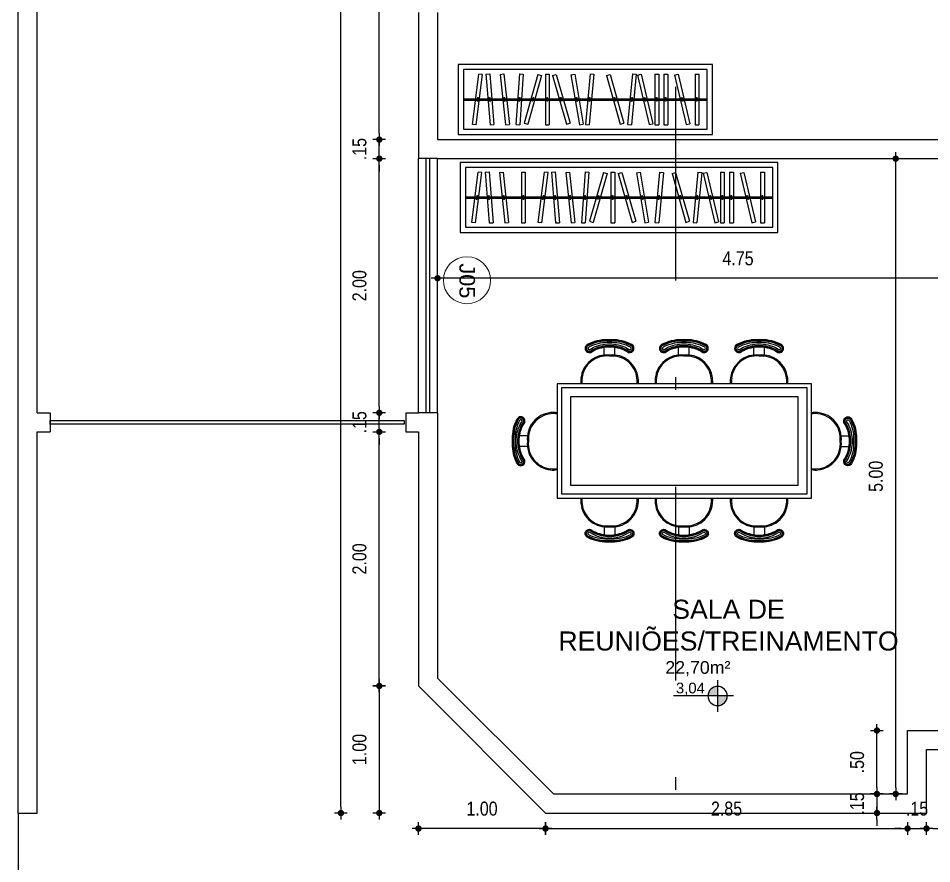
# Model space of a CAD drawing. Header units: millimetres. Extents: x 3212 to 6878, y 1640 to 3386.
# Drawn here: x 3243.38 to 3250.56, y 1651.77 to 1658.43 of the extents above; entities that cross this region are included whole.
import ezdxf
from ezdxf.enums import TextEntityAlignment as Align

# ---------------------------------------------------------------- set-up
doc = ezdxf.new("R2010")
doc.units = ezdxf.units.MM
doc.header["$LTSCALE"] = 0.8
doc.linetypes.add('DASHDOT2', pattern=[12.7, 6.35, -3.175, 0, -3.175])
for name, color, linetype in [('A-PEN-B', 5, 'Continuous'), ('A-PEN-C', 4, 'Continuous'), ('A-PEN-R', 1, 'Continuous'), ('A-PEN-W', 7, 'Continuous'), ('A-PEN-Y', 2, 'Continuous'), ('COTA', 2, 'Continuous'), ('JANELAS_EXTERNO', 1, 'Continuous'), ('JANELAS_INTERNO', 2, 'Continuous'), ('MOVEIS', 7, 'Continuous'), ('NIVEIS', 1, 'Continuous')]:
    doc.layers.add(name, color=color, linetype=linetype)
doc.layers.add('BLOCOS', color=4, linetype='Continuous', lineweight=9)
doc.layers.add('COTAS', color=53, linetype='Continuous', lineweight=9)
doc.styles.add('CARIMBO_DADOS', font='arial.ttf', dxfattribs={"height": 0.1})
doc.styles.add('F2', font='ARIALN.TTF')
doc.styles.add('REGUA80', font='arial.ttf', dxfattribs={"height": 1})
doc.styles.add('T20', font='PORT2', dxfattribs={"height": 0.2})
doc.styles.add('TEXT', font='arial.ttf')
doc.dimstyles.new('ARQUITETURA', dxfattribs={"dimtxt": 0.11, "dimasz": 0.05, "dimexe": 0.1, "dimexo": 0, "dimgap": 0.1, "dimtad": 1, "dimzin": 5, "dimdsep": 46, "dimtxsty": 'F2', "dimblk": 'COTA', "dimcen": 0, "dimse1": 1, "dimse2": 1, "dimadec": 0, "dimazin": 0, "dimtfac": 2, "dimtix": 1, "dimtmove": 2, "dimatfit": 3, "dimldrblk": 'COTA', "dimfxl": 0, "dimtolj": 1, "dimtzin": 5, "dimarcsym": 0})

# ---------------------------------------------------------------- blocks, each defined once
blk = doc.blocks.new('cotas')
at = {"layer": 'A-PEN-Y'}
h = blk.add_hatch(color=256, dxfattribs=at)
h.paths.add_polyline_path([(0.135, 0, 0.414214), (0, 0.135), (0, 0)])
h.paths.add_polyline_path([(0, 0), (-0.135, 0, 0.414214), (0, -0.135)])
at = {"layer": 'A-PEN-W'}
for p, q in [((0, 0.223), (0, -0.223)), ((-0.223, 0), (0.621, 0))]:
    blk.add_line(p, q, dxfattribs=at)
blk.add_circle((0, 0), 0.135, dxfattribs=at)
at = {"layer": 'A-PEN-W', "style": 'T20'}
blk.add_attdef('COTA', (0.167, 0.038), '', height=0.15, dxfattribs=at)
blk = doc.blocks.new('COTA')
at = {"layer": 'COTA'}
for p, q in [((-1, 0), (1, 0)), ((0, 1), (0, -1))]:
    blk.add_line(p, q, dxfattribs=at)
at = {"layer": 'COTA', "const_width": 0.5}
blk.add_lwpolyline([(-0.25, 0, 1), (0.25, 0, 1)], format="xyb", close=True, dxfattribs=at)
blk = doc.blocks.new('*D114')
at = {"layer": 'COTAS', "color": 0, "lineweight": -2, "transparency": 16777216}
blk.add_line((3246.217, 1653.1206), (3246.217, 1652.2206), dxfattribs=at)
at = {"layer": 'Defpoints', "color": 0, "transparency": 16777216}
for p in [(3246.5254, 1653.1706), (3246.217, 1652.1706), (3247.5254, 1652.1706)]:
    blk.add_point(p, dxfattribs=at)
at = {"layer": 'COTAS', "color": 0, "lineweight": -2, "transparency": 16777216, "xscale": 0.05, "yscale": 0.05, "zscale": 0.05}
for p, rotation in [((3246.217, 1653.1706), 90), ((3246.217, 1652.1706), 270)]:
    blk.add_blockref('COTA', p, dxfattribs=dict(at, rotation=rotation))
at = {"layer": 'COTAS', "color": 0, "transparency": 16777216, "insert": (3246.0609, 1652.6706), "char_height": 0.11, "attachment_point": 5, "rotation": 90, "style": 'F2'}
blk.add_mtext('\\A1;1.00', dxfattribs=at)
blk = doc.blocks.new('*D126')
at = {"layer": 'COTAS', "color": 0, "lineweight": -2, "transparency": 16777216}
blk.add_line((3247.4754, 1652.0487), (3246.5754, 1652.0487), dxfattribs=at)
at = {"layer": 'Defpoints', "color": 0, "transparency": 16777216}
for p in [(3246.5254, 1653.1706), (3247.5254, 1652.1706), (3246.5254, 1652.0487)]:
    blk.add_point(p, dxfattribs=at)
at = {"layer": 'COTAS', "color": 0, "lineweight": -2, "transparency": 16777216, "xscale": 0.05, "yscale": 0.05, "zscale": 0.05, "rotation": 180}
blk.add_blockref('COTA', (3246.5254, 1652.0487), dxfattribs=at)
at = {"layer": 'COTAS', "color": 0, "lineweight": -2, "transparency": 16777216, "xscale": 0.05, "yscale": 0.05, "zscale": 0.05}
blk.add_blockref('COTA', (3247.5254, 1652.0487), dxfattribs=at)
at = {"layer": 'COTAS', "color": 0, "transparency": 16777216, "insert": (3247.0254, 1652.2048), "char_height": 0.11, "attachment_point": 5, "style": 'F2'}
blk.add_mtext('\\A1;1.00', dxfattribs=at)
blk = doc.blocks.new('MESA3')
for p, q in [((-0.0279, 1.1982), (-0.0279, 1.2601)), ((0.0557, 1.1982), (0.0557, 1.2601)), ((-0.6646, 0.5935), (-0.7265, 0.5935)), ((0.6876, 0.5935), (0.7495, 0.5935)), ((-0.6646, 0.5099), (-0.7265, 0.5099)), ((0.6876, 0.5099), (0.7495, 0.5099)), ((-0.6646, 0.0014), (-0.7265, 0.0014)), ((0.6876, 0.0014), (0.7495, 0.0014)), ((-0.6646, -0.0822), (-0.7265, -0.0822)), ((0.6876, -0.0822), (0.7495, -0.0822)), ((-0.6646, -0.5835), (-0.7265, -0.5835)), ((0.6876, -0.5835), (0.7495, -0.5835)), ((-0.6646, -0.6671), (-0.7265, -0.6671)), ((0.6876, -0.6671), (0.7495, -0.6671)), ((-0.0279, -1.2719), (-0.0279, -1.3338)), ((0.0557, -1.2719), (0.0557, -1.3338))]:
    blk.add_line(p, q)
for points in [[(-0.0037, 1.3188), (0.0321, 1.3188, -0.126461), (0.1889, 1.2801, -1.05486), (0.154, 1.2235), (0.1369, 1.2342, 0.10861), (0.0139, 1.2639, 0.10861), (-0.1091, 1.2342), (-0.1262, 1.2235, -1.05486), (-0.1611, 1.2801, -0.126461), (-0.0043, 1.3188), (0.0315, 1.3188)], [(-0.7852, 0.5693), (-0.7852, 0.5334, 0.126461), (-0.7465, 0.3767, 1.05486), (-0.6899, 0.4116), (-0.7006, 0.4286, -0.10861), (-0.7304, 0.5517, -0.10861), (-0.7006, 0.6747), (-0.6899, 0.6917, 1.05486), (-0.7465, 0.7267, 0.126461), (-0.7852, 0.5699), (-0.7852, 0.5341)], [(0.8082, 0.5693), (0.8082, 0.5334, -0.126461), (0.7695, 0.3767, -1.05486), (0.7129, 0.4116), (0.7237, 0.4286, 0.10861), (0.7534, 0.5517, 0.10861), (0.7237, 0.6747), (0.7129, 0.6917, -1.05486), (0.7695, 0.7267, -0.126461), (0.8082, 0.5699), (0.8082, 0.5341)], [(-0.7852, -0.0228), (-0.7852, -0.0586, 0.126461), (-0.7465, -0.2154, 1.05486), (-0.6899, -0.1805), (-0.7006, -0.1634, -0.10861), (-0.7304, -0.0404, -0.10861), (-0.7006, 0.0826), (-0.6899, 0.0997, 1.05486), (-0.7465, 0.1346, 0.126461), (-0.7852, -0.0221), (-0.7852, -0.058)], [(0.8082, -0.0228), (0.8082, -0.0586, -0.126461), (0.7695, -0.2154, -1.05486), (0.7129, -0.1805), (0.7237, -0.1634, 0.10861), (0.7534, -0.0404, 0.10861), (0.7237, 0.0826), (0.7129, 0.0997, -1.05486), (0.7695, 0.1346, -0.126461), (0.8082, -0.0221), (0.8082, -0.058)], [(-0.7852, -0.6077), (-0.7852, -0.6435, 0.126461), (-0.7465, -0.8003, 1.05486), (-0.6899, -0.7654), (-0.7006, -0.7483, -0.10861), (-0.7304, -0.6253, -0.10861), (-0.7006, -0.5023), (-0.6899, -0.4852, 1.05486), (-0.7465, -0.4503, 0.126461), (-0.7852, -0.6071), (-0.7852, -0.6429)], [(0.8082, -0.6077), (0.8082, -0.6435, -0.126461), (0.7695, -0.8003, -1.05486), (0.7129, -0.7654), (0.7237, -0.7483, 0.10861), (0.7534, -0.6253, 0.10861), (0.7237, -0.5023), (0.7129, -0.4852, -1.05486), (0.7695, -0.4503, -0.126461), (0.8082, -0.6071), (0.8082, -0.6429)], [(-0.0037, -1.3925), (0.0321, -1.3925, 0.126461), (0.1889, -1.3538, 1.05486), (0.154, -1.2972), (0.1369, -1.3079, -0.10861), (0.0139, -1.3376, -0.10861), (-0.1091, -1.3079), (-0.1262, -1.2972, 1.05486), (-0.1611, -1.3538, 0.126461), (-0.0043, -1.3925), (0.0315, -1.3925)]]:
    blk.add_lwpolyline(points, format="xyb")
for points in [[(0.0139, 1.3125), (0.0322, 1.3125, -0.12647), (0.1859, 1.2746, -1.057116), (0.1574, 1.2287), (0.14, 1.2397, 0.109005), (0.0139, 1.2702, 0.109005), (-0.1122, 1.2397), (-0.1296, 1.2287, -1.057116), (-0.1581, 1.2746, -0.12647), (-0.0044, 1.3125)], [(0.0139, 1.3082), (0.0322, 1.3082, -0.126475), (0.1839, 1.2708, -1.059183), (0.1598, 1.2323), (0.1421, 1.2434, 0.109269), (0.0139, 1.2745, 0.109269), (-0.1143, 1.2434), (-0.132, 1.2323, -1.059183), (-0.1561, 1.2708, -0.126475), (-0.0044, 1.3082)], [(0.0139, 1.2957), (0.0323, 1.2957, -0.126481), (0.1779, 1.2598, -1.071489), (0.1668, 1.2426), (0.1482, 1.2544, 0.110003), (0.0139, 1.287, 0.110003), (-0.1204, 1.2544), (-0.139, 1.2426, -1.071489), (-0.1501, 1.2598, -0.126481), (-0.0045, 1.2957)], [(-0.779, 0.5517), (-0.779, 0.5334, 0.12647), (-0.741, 0.3796, 1.057116), (-0.6951, 0.4081), (-0.7061, 0.4256, -0.109005), (-0.7366, 0.5517, -0.109005), (-0.7061, 0.6777), (-0.6951, 0.6952, 1.057116), (-0.741, 0.7237, 0.12647), (-0.779, 0.5699)], [(-0.7747, 0.5517), (-0.7747, 0.5334, 0.126475), (-0.7372, 0.3817, 1.059183), (-0.6987, 0.4057), (-0.7099, 0.4235, -0.109269), (-0.7409, 0.5517, -0.109269), (-0.7099, 0.6798), (-0.6987, 0.6976, 1.059183), (-0.7372, 0.7216, 0.126475), (-0.7747, 0.57)], [(-0.7621, 0.5517), (-0.7621, 0.5333, 0.126481), (-0.7262, 0.3877, 1.071489), (-0.7091, 0.3987), (-0.7208, 0.4174, -0.110003), (-0.7535, 0.5517, -0.110003), (-0.7208, 0.6859), (-0.7091, 0.7046, 1.071489), (-0.7262, 0.7156, 0.126481), (-0.7621, 0.57)], [(0.802, 0.5517), (0.802, 0.5334, -0.12647), (0.764, 0.3796, -1.057116), (0.7181, 0.4081), (0.7291, 0.4256, 0.109005), (0.7597, 0.5517, 0.109005), (0.7291, 0.6777), (0.7181, 0.6952, -1.057116), (0.764, 0.7237, -0.12647), (0.802, 0.5699)], [(0.7977, 0.5517), (0.7977, 0.5334, -0.126475), (0.7603, 0.3817, -1.059183), (0.7217, 0.4057), (0.7329, 0.4235, 0.109269), (0.764, 0.5517, 0.109269), (0.7329, 0.6798), (0.7217, 0.6976, -1.059183), (0.7603, 0.7216, -0.126475), (0.7977, 0.57)], [(0.7852, 0.5517), (0.7852, 0.5333, -0.126481), (0.7493, 0.3877, -1.071489), (0.7321, 0.3987), (0.7438, 0.4174, 0.110003), (0.7765, 0.5517, 0.110003), (0.7438, 0.6859), (0.7321, 0.7046, -1.071489), (0.7493, 0.7156, -0.126481), (0.7852, 0.57)], [(-0.779, -0.0404), (-0.779, -0.0587, 0.12647), (-0.741, -0.2124, 1.057116), (-0.6951, -0.1839), (-0.7061, -0.1665, -0.109005), (-0.7366, -0.0404, -0.109005), (-0.7061, 0.0857), (-0.6951, 0.1031, 1.057116), (-0.741, 0.1316, 0.12647), (-0.779, -0.0221)], [(0.802, -0.0404), (0.802, -0.0587, -0.12647), (0.764, -0.2124, -1.057116), (0.7181, -0.1839), (0.7291, -0.1665, 0.109005), (0.7597, -0.0404, 0.109005), (0.7291, 0.0857), (0.7181, 0.1031, -1.057116), (0.764, 0.1316, -0.12647), (0.802, -0.0221)], [(-0.7747, -0.0404), (-0.7747, -0.0587, 0.126475), (-0.7372, -0.2104, 1.059183), (-0.6987, -0.1863), (-0.7099, -0.1686, -0.109269), (-0.7409, -0.0404, -0.109269), (-0.7099, 0.0878), (-0.6987, 0.1055, 1.059183), (-0.7372, 0.1296, 0.126475), (-0.7747, -0.0221)], [(-0.7621, -0.0404), (-0.7621, -0.0587, 0.126481), (-0.7262, -0.2044, 1.071489), (-0.7091, -0.1933), (-0.7208, -0.1747, -0.110003), (-0.7535, -0.0404, -0.110003), (-0.7208, 0.0939), (-0.7091, 0.1125, 1.071489), (-0.7262, 0.1236, 0.126481), (-0.7621, -0.022)], [(0.7977, -0.0404), (0.7977, -0.0587, -0.126475), (0.7603, -0.2104, -1.059183), (0.7217, -0.1863), (0.7329, -0.1686, 0.109269), (0.764, -0.0404, 0.109269), (0.7329, 0.0878), (0.7217, 0.1055, -1.059183), (0.7603, 0.1296, -0.126475), (0.7977, -0.0221)], [(0.7852, -0.0404), (0.7852, -0.0587, -0.126481), (0.7493, -0.2044, -1.071489), (0.7321, -0.1933), (0.7438, -0.1747, 0.110003), (0.7765, -0.0404, 0.110003), (0.7438, 0.0939), (0.7321, 0.1125, -1.071489), (0.7493, 0.1236, -0.126481), (0.7852, -0.022)], [(-0.779, -0.6253), (-0.779, -0.6436, 0.12647), (-0.741, -0.7973, 1.057116), (-0.6951, -0.7688), (-0.7061, -0.7514, -0.109005), (-0.7366, -0.6253, -0.109005), (-0.7061, -0.4992), (-0.6951, -0.4818, 1.057116), (-0.741, -0.4533, 0.12647), (-0.779, -0.607)], [(-0.7747, -0.6253), (-0.7747, -0.6436, 0.126475), (-0.7372, -0.7953, 1.059183), (-0.6987, -0.7712), (-0.7099, -0.7535, -0.109269), (-0.7409, -0.6253, -0.109269), (-0.7099, -0.4971), (-0.6987, -0.4794, 1.059183), (-0.7372, -0.4553, 0.126475), (-0.7747, -0.607)], [(-0.7621, -0.6253), (-0.7621, -0.6437, 0.126481), (-0.7262, -0.7893, 1.071489), (-0.7091, -0.7782), (-0.7208, -0.7596, -0.110003), (-0.7535, -0.6253, -0.110003), (-0.7208, -0.491), (-0.7091, -0.4724, 1.071489), (-0.7262, -0.4613, 0.126481), (-0.7621, -0.607)], [(0.802, -0.6253), (0.802, -0.6436, -0.12647), (0.764, -0.7973, -1.057116), (0.7181, -0.7688), (0.7291, -0.7514, 0.109005), (0.7597, -0.6253, 0.109005), (0.7291, -0.4992), (0.7181, -0.4818, -1.057116), (0.764, -0.4533, -0.12647), (0.802, -0.607)], [(0.7977, -0.6253), (0.7977, -0.6436, -0.126475), (0.7603, -0.7953, -1.059183), (0.7217, -0.7712), (0.7329, -0.7535, 0.109269), (0.764, -0.6253, 0.109269), (0.7329, -0.4971), (0.7217, -0.4794, -1.059183), (0.7603, -0.4553, -0.126475), (0.7977, -0.607)], [(0.7852, -0.6253), (0.7852, -0.6437, -0.126481), (0.7493, -0.7893, -1.071489), (0.7321, -0.7782), (0.7438, -0.7596, 0.110003), (0.7765, -0.6253, 0.110003), (0.7438, -0.491), (0.7321, -0.4724, -1.071489), (0.7493, -0.4613, -0.126481), (0.7852, -0.607)], [(0.0139, -1.3862), (0.0322, -1.3862, 0.12647), (0.1859, -1.3483, 1.057116), (0.1574, -1.3024), (0.14, -1.3134, -0.109005), (0.0139, -1.3439, -0.109005), (-0.1122, -1.3134), (-0.1296, -1.3024, 1.057116), (-0.1581, -1.3483, 0.12647), (-0.0044, -1.3862)], [(0.0139, -1.3819), (0.0322, -1.3819, 0.126475), (0.1839, -1.3445, 1.059183), (0.1598, -1.306), (0.1421, -1.3171, -0.109269), (0.0139, -1.3482, -0.109269), (-0.1143, -1.3171), (-0.132, -1.306, 1.059183), (-0.1561, -1.3445, 0.126475), (-0.0044, -1.3819)], [(0.0139, -1.3694), (0.0323, -1.3694, 0.126481), (0.1779, -1.3335, 1.071489), (0.1668, -1.3164), (0.1482, -1.3281, -0.110003), (0.0139, -1.3607, -0.110003), (-0.1204, -1.3281), (-0.139, -1.3164, 1.071489), (-0.1501, -1.3335, 0.126481), (-0.0045, -1.3694)]]:
    blk.add_lwpolyline(points, format="xyb", close=True)
for points in [[(-0.4385, -1.0369), (0.4615, -1.0369), (0.4615, 0.9631), (-0.4385, 0.9631)], [(-0.4056, -1.004), (0.4286, -1.004), (0.4286, 0.9303), (-0.4056, 0.9303)], [(-0.3355, -0.9339), (0.3585, -0.9339), (0.3585, 0.8602), (-0.3355, 0.8602)]]:
    blk.add_lwpolyline(points, close=True)
for centre, radius, start, end in [((-0.0074, 0.9945), 0.2047, 84.01851, 174.18906), ((-0.0074, 0.9945), 0.1955, 84.01851, 174.18906), ((0.0352, 0.9945), 0.2047, 5.81094, 95.98149), ((0.0352, 0.9945), 0.1967, 5.81094, 95.98149), ((-0.0886, 0.9925), 0.1246, 169.51205, 193.65465), ((-0.0886, 0.9925), 0.1153, 169.51205, 193.65465), ((0.1164, 0.9925), 0.1151, 346.34535, 10.48795), ((0.1164, 0.9925), 0.1246, 346.34535, 10.48795), ((-0.4609, 0.573), 0.2047, 95.81094, 185.98149), ((-0.4609, 0.573), 0.1955, 95.81094, 185.98149), ((-0.459, 0.6542), 0.1246, 80.52865, 100.48795), ((-0.459, 0.6542), 0.1153, 79.76483, 100.48795), ((0.482, 0.6542), 0.1246, 79.51205, 99.47135), ((0.482, 0.6542), 0.1153, 79.51205, 100.23517), ((0.484, 0.573), 0.1955, 354.01851, 84.18906), ((0.484, 0.573), 0.2047, 354.01851, 84.18906), ((-0.4609, 0.5303), 0.2047, 174.01851, 264.18906), ((-0.4609, 0.5303), 0.1967, 174.01851, 264.18906), ((0.484, 0.5303), 0.1967, 275.81094, 5.98149), ((0.484, 0.5303), 0.2047, 275.81094, 5.98149), ((-0.459, 0.4491), 0.1246, 259.51205, 279.47135), ((-0.459, 0.4491), 0.1151, 259.51205, 280.25369), ((0.482, 0.4491), 0.1151, 259.74631, 280.48795), ((0.482, 0.4491), 0.1246, 260.52865, 280.48795), ((-0.4609, -0.0191), 0.2047, 95.81094, 185.98149), ((-0.4609, -0.0191), 0.1955, 95.81094, 185.98149), ((-0.459, 0.0621), 0.1246, 80.52865, 100.48795), ((-0.459, 0.0621), 0.1153, 79.76483, 100.48795), ((0.482, 0.0621), 0.1246, 79.51205, 99.47135), ((0.482, 0.0621), 0.1153, 79.51205, 100.23517), ((0.484, -0.0191), 0.1955, 354.01851, 84.18906), ((0.484, -0.0191), 0.2047, 354.01851, 84.18906), ((-0.4609, -0.0617), 0.2047, 174.01851, 264.18906), ((-0.4609, -0.0617), 0.1967, 174.01851, 264.18906), ((0.484, -0.0617), 0.1967, 275.81094, 5.98149), ((0.484, -0.0617), 0.2047, 275.81094, 5.98149), ((-0.459, -0.1429), 0.1246, 259.51205, 279.47135), ((-0.459, -0.1429), 0.1151, 259.51205, 280.25369), ((0.482, -0.1429), 0.1151, 259.74631, 280.48795), ((0.482, -0.1429), 0.1246, 260.52865, 280.48795), ((-0.4609, -0.604), 0.2047, 95.81094, 185.98149), ((-0.4609, -0.604), 0.1955, 95.81094, 185.98149), ((-0.459, -0.5228), 0.1246, 80.52865, 100.48795), ((-0.459, -0.5228), 0.1153, 79.76483, 100.48795), ((0.482, -0.5228), 0.1246, 79.51205, 99.47135), ((0.482, -0.5228), 0.1153, 79.51205, 100.23517), ((0.484, -0.604), 0.1955, 354.01851, 84.18906), ((0.484, -0.604), 0.2047, 354.01851, 84.18906), ((-0.4609, -0.6466), 0.2047, 174.01851, 264.18906), ((-0.4609, -0.6466), 0.1967, 174.01851, 264.18906), ((0.484, -0.6466), 0.1967, 275.81094, 5.98149), ((0.484, -0.6466), 0.2047, 275.81094, 5.98149), ((-0.459, -0.7278), 0.1246, 259.51205, 279.47135), ((-0.459, -0.7278), 0.1151, 259.51205, 280.25369), ((0.482, -0.7278), 0.1151, 259.74631, 280.48795), ((0.482, -0.7278), 0.1246, 260.52865, 280.48795), ((-0.0886, -1.0663), 0.1246, 166.34535, 190.48795), ((-0.0886, -1.0663), 0.1153, 166.34535, 190.48795), ((0.1164, -1.0663), 0.1151, 349.51205, 13.65465), ((0.1164, -1.0663), 0.1246, 349.51205, 13.65465), ((-0.0074, -1.0682), 0.2047, 185.81094, 275.98149), ((-0.0074, -1.0682), 0.1955, 185.81094, 275.98149), ((0.0352, -1.0682), 0.2047, 264.01851, 354.18906), ((0.0352, -1.0682), 0.1967, 264.01851, 354.18906)]:
    blk.add_arc(centre, radius, start, end)
blk = doc.blocks.new('*D128')
at = {"layer": 'COTAS', "color": 0, "lineweight": -2, "transparency": 16777216}
blk.add_line((3250.1339, 1652.3707), (3250.1339, 1652.7701), dxfattribs=at)
at = {"layer": 'Defpoints', "color": 0, "transparency": 16777216}
for p in [(3250.1339, 1652.8201), (3250.3744, 1652.8201), (3250.3744, 1652.3207)]:
    blk.add_point(p, dxfattribs=at)
at = {"layer": 'COTAS', "color": 0, "lineweight": -2, "transparency": 16777216, "xscale": 0.05, "yscale": 0.05, "zscale": 0.05}
for p, rotation in [((3250.1339, 1652.8201), 90), ((3250.1339, 1652.3207), 270)]:
    blk.add_blockref('COTA', p, dxfattribs=dict(at, rotation=rotation))
at = {"layer": 'COTAS', "color": 0, "transparency": 16777216, "insert": (3249.9777, 1652.5704), "char_height": 0.11, "attachment_point": 5, "rotation": 90, "style": 'F2'}
blk.add_mtext('\\A1;.50', dxfattribs=at)
blk = doc.blocks.new('*D130')
at = {"layer": 'COTAS', "color": 0, "lineweight": -2, "transparency": 16777216}
blk.add_line((3246.217, 1653.2206), (3246.217, 1655.1206), dxfattribs=at)
at = {"layer": 'Defpoints', "color": 0, "transparency": 16777216}
for p in [(3246.217, 1655.1706), (3246.5254, 1655.1706), (3246.5254, 1653.1706)]:
    blk.add_point(p, dxfattribs=at)
at = {"layer": 'COTAS', "color": 0, "lineweight": -2, "transparency": 16777216, "xscale": 0.05, "yscale": 0.05, "zscale": 0.05}
for p, rotation in [((3246.217, 1655.1706), 90), ((3246.217, 1653.1706), 270)]:
    blk.add_blockref('COTA', p, dxfattribs=dict(at, rotation=rotation))
at = {"layer": 'COTAS', "color": 0, "transparency": 16777216, "insert": (3246.0609, 1654.1706), "char_height": 0.11, "attachment_point": 5, "rotation": 90, "style": 'F2'}
blk.add_mtext('\\A1;2.00', dxfattribs=at)
blk = doc.blocks.new('*D131')
at = {"layer": 'COTAS', "color": 0, "lineweight": -2, "transparency": 16777216}
for p, q in [((3246.217, 1655.3706), (3246.217, 1655.4206)), ((3246.217, 1655.1706), (3246.217, 1655.3206)), ((3246.217, 1655.1206), (3246.217, 1655.0706))]:
    blk.add_line(p, q, dxfattribs=at)
at = {"layer": 'Defpoints', "color": 0, "transparency": 16777216}
for p in [(3246.217, 1655.3206), (3246.5254, 1655.3206), (3246.5254, 1655.1706)]:
    blk.add_point(p, dxfattribs=at)
at = {"layer": 'COTAS', "color": 0, "lineweight": -2, "transparency": 16777216, "xscale": 0.05, "yscale": 0.05, "zscale": 0.05}
for p, rotation in [((3246.217, 1655.3206), 270), ((3246.217, 1655.1706), 90)]:
    blk.add_blockref('COTA', p, dxfattribs=dict(at, rotation=rotation))
at = {"layer": 'COTAS', "color": 0, "transparency": 16777216, "insert": (3246.0609, 1655.2456), "char_height": 0.11, "attachment_point": 5, "rotation": 90, "style": 'F2'}
blk.add_mtext('\\A1;.15', dxfattribs=at)
blk = doc.blocks.new('*D132')
at = {"layer": 'COTAS', "color": 0, "lineweight": -2, "transparency": 16777216}
blk.add_line((3246.217, 1655.3706), (3246.217, 1657.2706), dxfattribs=at)
at = {"layer": 'Defpoints', "color": 0, "transparency": 16777216}
for p in [(3246.217, 1657.3206), (3246.6754, 1657.3206), (3246.5254, 1655.3206)]:
    blk.add_point(p, dxfattribs=at)
at = {"layer": 'COTAS', "color": 0, "lineweight": -2, "transparency": 16777216, "xscale": 0.05, "yscale": 0.05, "zscale": 0.05}
for p, rotation in [((3246.217, 1657.3206), 90), ((3246.217, 1655.3206), 270)]:
    blk.add_blockref('COTA', p, dxfattribs=dict(at, rotation=rotation))
at = {"layer": 'COTAS', "color": 0, "transparency": 16777216, "insert": (3246.0609, 1656.3206), "char_height": 0.11, "attachment_point": 5, "rotation": 90, "style": 'F2'}
blk.add_mtext('\\A1;2.00', dxfattribs=at)
blk = doc.blocks.new('*D133')
at = {"layer": 'COTAS', "color": 0, "lineweight": -2, "transparency": 16777216}
for p, q in [((3246.217, 1657.5206), (3246.217, 1657.5706)), ((3246.217, 1657.3206), (3246.217, 1657.4706)), ((3246.217, 1657.2706), (3246.217, 1657.2206))]:
    blk.add_line(p, q, dxfattribs=at)
at = {"layer": 'Defpoints', "color": 0, "transparency": 16777216}
for p in [(3246.217, 1657.4706), (3246.6754, 1657.4706), (3246.6754, 1657.3206)]:
    blk.add_point(p, dxfattribs=at)
at = {"layer": 'COTAS', "color": 0, "lineweight": -2, "transparency": 16777216, "xscale": 0.05, "yscale": 0.05, "zscale": 0.05}
for p, rotation in [((3246.217, 1657.4706), 270), ((3246.217, 1657.3206), 90)]:
    blk.add_blockref('COTA', p, dxfattribs=dict(at, rotation=rotation))
at = {"layer": 'COTAS', "color": 0, "transparency": 16777216, "insert": (3246.0609, 1657.3956), "char_height": 0.11, "attachment_point": 5, "rotation": 90, "style": 'F2'}
blk.add_mtext('\\A1;.15', dxfattribs=at)
blk = doc.blocks.new('*D138')
at = {"layer": 'COTAS', "color": 0, "lineweight": -2, "transparency": 16777216}
blk.add_line((3251.3554, 1656.3797), (3246.7254, 1656.3797), dxfattribs=at)
at = {"layer": 'Defpoints', "color": 0, "transparency": 16777216}
for p in [(3246.6754, 1656.9882), (3251.4054, 1656.7294), (3246.6754, 1656.3797)]:
    blk.add_point(p, dxfattribs=at)
at = {"layer": 'COTAS', "color": 0, "lineweight": -2, "transparency": 16777216, "xscale": 0.05, "yscale": 0.05, "zscale": 0.05, "rotation": 180}
blk.add_blockref('COTA', (3246.6754, 1656.3797), dxfattribs=at)
at = {"layer": 'COTAS', "color": 0, "lineweight": -2, "transparency": 16777216, "xscale": 0.05, "yscale": 0.05, "zscale": 0.05}
blk.add_blockref('COTA', (3251.4054, 1656.3797), dxfattribs=at)
at = {"layer": 'COTAS', "color": 0, "transparency": 16777216, "insert": (3249.0404, 1656.5356), "char_height": 0.11, "attachment_point": 5, "style": 'F2'}
blk.add_mtext('\\A1;4.75', dxfattribs=at)
blk = doc.blocks.new('*D152')
at = {"layer": 'COTAS', "color": 0, "lineweight": -2, "transparency": 16777216}
blk.add_line((3250.2814, 1652.3706), (3250.2814, 1657.2706), dxfattribs=at)
at = {"layer": 'Defpoints', "color": 0, "transparency": 16777216}
for p in [(3247.8512, 1657.3206), (3250.2814, 1657.3206), (3247.8069, 1652.3206)]:
    blk.add_point(p, dxfattribs=at)
at = {"layer": 'COTAS', "color": 0, "lineweight": -2, "transparency": 16777216, "xscale": 0.05, "yscale": 0.05, "zscale": 0.05}
for p, rotation in [((3250.2814, 1657.3206), 90), ((3250.2814, 1652.3206), 270)]:
    blk.add_blockref('COTA', p, dxfattribs=dict(at, rotation=rotation))
at = {"layer": 'COTAS', "color": 0, "transparency": 16777216, "insert": (3250.1253, 1654.8206), "char_height": 0.11, "attachment_point": 5, "rotation": 90, "style": 'F2'}
blk.add_mtext('\\A1;5.00', dxfattribs=at)
blk = doc.blocks.new('GUARD200')
at = {"layer": 'MOVEIS'}
for p, q in [((2, 0.55), (0, 0.55)), ((0, 0.55), (0, 0)), ((1.96, 0.51), (0.04, 0.51)), ((0.04, 0.51), (0.04, 0.04)), ((1.96, 0.04), (1.96, 0.51)), ((2, 0), (2, 0.55)), ((0.1122, 0.078), (0.1615, 0.4749)), ((0.142, 0.0743), (0.1913, 0.4712)), ((0.1913, 0.4712), (0.1615, 0.4749)), ((0.2176, 0.473), (0.2475, 0.4754)), ((0.2176, 0.473), (0.2497, 0.0742)), ((0.2475, 0.4754), (0.2796, 0.0766)), ((0.3293, 0.472), (0.3591, 0.4752)), ((0.3293, 0.472), (0.3722, 0.0743)), ((0.3591, 0.4752), (0.402, 0.0775)), ((0.4817, 0.4754), (0.4537, 0.0764)), ((0.4817, 0.4754), (0.5116, 0.4733)), ((0.5116, 0.4733), (0.4837, 0.0743)), ((0.627, 0.4722), (0.5179, 0.0874)), ((0.6559, 0.464), (0.5468, 0.0792)), ((0.627, 0.4722), (0.6559, 0.464)), ((0.6858, 0.475), (0.6858, 0.075)), ((0.6858, 0.475), (0.7158, 0.475)), ((0.7158, 0.475), (0.7158, 0.075)), ((0.7427, 0.4641), (0.7715, 0.4722)), ((0.7427, 0.4641), (0.8514, 0.0791)), ((0.7715, 0.4722), (0.8803, 0.0873)), ((0.8867, 0.4694), (0.9163, 0.4743)), ((0.8867, 0.4694), (0.9528, 0.0749)), ((0.9163, 0.4743), (0.9824, 0.0798)), ((1.0382, 0.4753), (1.0009, 0.077)), ((1.068, 0.4725), (1.0308, 0.0742)), ((1.0382, 0.4753), (1.068, 0.4725)), ((1.1662, 0.4641), (1.195, 0.4722)), ((1.1662, 0.4641), (1.2749, 0.0791)), ((1.195, 0.4722), (1.3038, 0.0873)), ((1.3701, 0.4753), (1.3328, 0.077)), ((1.3999, 0.4725), (1.3627, 0.0742)), ((1.3701, 0.4753), (1.3999, 0.4725)), ((1.4107, 0.4656), (1.4399, 0.4725)), ((1.4107, 0.4656), (1.5025, 0.0763)), ((1.4399, 0.4725), (1.5317, 0.0832)), ((1.5477, 0.475), (1.5477, 0.075)), ((1.5477, 0.475), (1.5777, 0.475)), ((1.5777, 0.475), (1.5777, 0.075)), ((1.619, 0.475), (1.619, 0.075)), ((1.619, 0.475), (1.649, 0.475)), ((1.649, 0.475), (1.649, 0.075)), ((1.7026, 0.4656), (1.7318, 0.4725)), ((1.7026, 0.4656), (1.7945, 0.0763)), ((1.7318, 0.4725), (1.8237, 0.0832)), ((1.8633, 0.475), (1.8633, 0.075)), ((1.8633, 0.475), (1.8933, 0.475)), ((1.8933, 0.475), (1.8933, 0.075)), ((0.1511, 0.2898), (0.1474, 0.2601)), ((0.1511, 0.2898), (0.1561, 0.2892)), ((0.1561, 0.2892), (0.1524, 0.2595)), ((0.2449, 0.2894), (0.2499, 0.2898)), ((0.2473, 0.2597), (0.2449, 0.2894)), ((0.2523, 0.2601), (0.2499, 0.2898)), ((0.3616, 0.2893), (0.3665, 0.2898)), ((0.3648, 0.2596), (0.3616, 0.2893)), ((0.3697, 0.2601), (0.3665, 0.2898)), ((0.4791, 0.2601), (0.4812, 0.2899)), ((0.4812, 0.2899), (0.4862, 0.2895)), ((0.4841, 0.2597), (0.4862, 0.2895)), ((0.5804, 0.262), (0.5885, 0.2907)), ((0.5852, 0.2606), (0.5933, 0.2893)), ((0.5885, 0.2907), (0.5933, 0.2893)), ((0.6983, 0.26), (0.6983, 0.2899)), ((0.6983, 0.2899), (0.7033, 0.2899)), ((0.7033, 0.26), (0.7033, 0.2899)), ((0.805, 0.2893), (0.8098, 0.2907)), ((0.8131, 0.2606), (0.805, 0.2893)), ((0.818, 0.2619), (0.8098, 0.2907)), ((0.9296, 0.2889), (0.9346, 0.2897)), ((0.9346, 0.2594), (0.9296, 0.2889)), ((0.9395, 0.2602), (0.9346, 0.2897)), ((1.0306, 0.2601), (1.0334, 0.2898)), ((1.0334, 0.2898), (1.0384, 0.2894)), ((1.0356, 0.2596), (1.0384, 0.2894)), ((1.2285, 0.2893), (1.2333, 0.2907)), ((1.2366, 0.2606), (1.2285, 0.2893)), ((1.2415, 0.2619), (1.2333, 0.2907)), ((1.3625, 0.2601), (1.3653, 0.2898)), ((1.3653, 0.2898), (1.3703, 0.2894)), ((1.3675, 0.2596), (1.3703, 0.2894)), ((1.4653, 0.2883), (1.4702, 0.2895)), ((1.4722, 0.2593), (1.4653, 0.2883)), ((1.4771, 0.2604), (1.4702, 0.2895)), ((1.5602, 0.26), (1.5602, 0.2899)), ((1.5602, 0.2899), (1.5652, 0.2899)), ((1.5652, 0.26), (1.5652, 0.2899)), ((1.6315, 0.26), (1.6315, 0.2899)), ((1.6315, 0.2899), (1.6365, 0.2899)), ((1.6365, 0.26), (1.6365, 0.2899)), ((1.7573, 0.2883), (1.7622, 0.2895)), ((1.7642, 0.2593), (1.7573, 0.2883)), ((1.769, 0.2604), (1.7622, 0.2895)), ((1.8758, 0.26), (1.8758, 0.2899)), ((1.8758, 0.2899), (1.8808, 0.2899)), ((1.8808, 0.26), (1.8808, 0.2899)), ((0.04, 0.28), (1.96, 0.28)), ((0.04, 0.27), (1.96, 0.27)), ((0.1524, 0.2595), (0.1474, 0.2601)), ((0.2523, 0.2601), (0.2473, 0.2597)), ((0.3697, 0.2601), (0.3648, 0.2596)), ((0.4841, 0.2597), (0.4791, 0.2601)), ((0.5852, 0.2606), (0.5804, 0.262)), ((0.7033, 0.26), (0.6983, 0.26)), ((0.818, 0.2619), (0.8131, 0.2606)), ((0.9395, 0.2602), (0.9346, 0.2594)), ((1.0356, 0.2596), (1.0306, 0.2601)), ((1.2415, 0.2619), (1.2366, 0.2606)), ((1.3675, 0.2596), (1.3625, 0.2601)), ((1.4771, 0.2604), (1.4722, 0.2593)), ((1.5652, 0.26), (1.5602, 0.26)), ((1.6365, 0.26), (1.6315, 0.26)), ((1.769, 0.2604), (1.7642, 0.2593)), ((1.8808, 0.26), (1.8758, 0.26)), ((0.142, 0.0743), (0.1122, 0.078)), ((0.2497, 0.0742), (0.2796, 0.0766)), ((0.3722, 0.0743), (0.402, 0.0775)), ((0.4537, 0.0764), (0.4837, 0.0743)), ((0.5179, 0.0874), (0.5468, 0.0792)), ((0.6858, 0.075), (0.7158, 0.075)), ((0.8514, 0.0791), (0.8803, 0.0873)), ((0.9528, 0.0749), (0.9824, 0.0798)), ((1.0009, 0.077), (1.0308, 0.0742)), ((1.2749, 0.0791), (1.3038, 0.0873)), ((1.3328, 0.077), (1.3627, 0.0742)), ((1.5025, 0.0763), (1.5317, 0.0832)), ((1.5477, 0.075), (1.5777, 0.075)), ((1.619, 0.075), (1.649, 0.075)), ((1.7945, 0.0763), (1.8237, 0.0832)), ((1.8633, 0.075), (1.8933, 0.075)), ((0, 0), (2, 0)), ((0.04, 0.04), (1.96, 0.04))]:
    blk.add_line(p, q, dxfattribs=at)
blk = doc.blocks.new('GUARD250')
at = {"layer": 'MOVEIS'}
for p, q in [((2.5, 0.55), (0, 0.55)), ((0, 0.55), (0, 0)), ((2.46, 0.51), (0.04, 0.51)), ((0.04, 0.51), (0.04, 0.04)), ((2.46, 0.04), (2.46, 0.51)), ((2.5, 0), (2.5, 0.55)), ((0.0906, 0.078), (0.1399, 0.4749)), ((0.1204, 0.0743), (0.1697, 0.4712)), ((0.1697, 0.4712), (0.1399, 0.4749)), ((0.196, 0.473), (0.2259, 0.4754)), ((0.196, 0.473), (0.228, 0.0742)), ((0.2259, 0.4754), (0.2579, 0.0766)), ((0.3076, 0.472), (0.3375, 0.4752)), ((0.3076, 0.472), (0.3506, 0.0743)), ((0.3375, 0.4752), (0.3804, 0.0775)), ((0.4814, 0.475), (0.4814, 0.075)), ((0.4814, 0.475), (0.5114, 0.475)), ((0.5114, 0.475), (0.5114, 0.075)), ((0.6122, 0.078), (0.6615, 0.4749)), ((0.642, 0.0743), (0.6913, 0.4712)), ((0.6913, 0.4712), (0.6615, 0.4749)), ((0.7176, 0.473), (0.7475, 0.4754)), ((0.7176, 0.473), (0.7497, 0.0742)), ((0.7475, 0.4754), (0.7796, 0.0766)), ((0.8293, 0.472), (0.8591, 0.4752)), ((0.8293, 0.472), (0.8722, 0.0743)), ((0.8591, 0.4752), (0.902, 0.0775)), ((0.9817, 0.4754), (0.9537, 0.0764)), ((0.9817, 0.4754), (1.0116, 0.4733)), ((1.0116, 0.4733), (0.9837, 0.0743)), ((1.127, 0.4722), (1.0179, 0.0874)), ((1.1559, 0.464), (1.0468, 0.0792)), ((1.127, 0.4722), (1.1559, 0.464)), ((1.1858, 0.475), (1.1858, 0.075)), ((1.1858, 0.475), (1.2158, 0.475)), ((1.2158, 0.475), (1.2158, 0.075)), ((1.2427, 0.4641), (1.2715, 0.4722)), ((1.2427, 0.4641), (1.3514, 0.0791)), ((1.2715, 0.4722), (1.3803, 0.0873)), ((1.3867, 0.4694), (1.4163, 0.4743)), ((1.3867, 0.4694), (1.4528, 0.0749)), ((1.4163, 0.4743), (1.4824, 0.0798)), ((1.5686, 0.4753), (1.5314, 0.077)), ((1.5985, 0.4725), (1.5613, 0.0742)), ((1.5686, 0.4753), (1.5985, 0.4725)), ((1.6662, 0.4641), (1.695, 0.4722)), ((1.6662, 0.4641), (1.7749, 0.0791)), ((1.695, 0.4722), (1.8038, 0.0873)), ((1.8701, 0.4753), (1.8328, 0.077)), ((1.8999, 0.4725), (1.8627, 0.0742)), ((1.8701, 0.4753), (1.8999, 0.4725)), ((1.9107, 0.4656), (1.9399, 0.4725)), ((1.9107, 0.4656), (2.0025, 0.0763)), ((1.9399, 0.4725), (2.0317, 0.0832)), ((2.0477, 0.475), (2.0477, 0.075)), ((2.0477, 0.475), (2.0777, 0.475)), ((2.0777, 0.475), (2.0777, 0.075)), ((2.119, 0.475), (2.119, 0.075)), ((2.119, 0.475), (2.149, 0.475)), ((2.149, 0.475), (2.149, 0.075)), ((2.2026, 0.4656), (2.2318, 0.4725)), ((2.2026, 0.4656), (2.2945, 0.0763)), ((2.2318, 0.4725), (2.3237, 0.0832)), ((2.3633, 0.475), (2.3633, 0.075)), ((2.3633, 0.475), (2.3933, 0.475)), ((2.3933, 0.475), (2.3933, 0.075)), ((0.1295, 0.2898), (0.1258, 0.2601)), ((0.1295, 0.2898), (0.1345, 0.2892)), ((0.1345, 0.2892), (0.1308, 0.2595)), ((0.2233, 0.2894), (0.2282, 0.2898)), ((0.2257, 0.2597), (0.2233, 0.2894)), ((0.2306, 0.2601), (0.2282, 0.2898)), ((0.3399, 0.2893), (0.3449, 0.2898)), ((0.3431, 0.2596), (0.3399, 0.2893)), ((0.3481, 0.2601), (0.3449, 0.2898)), ((0.4939, 0.2899), (0.4989, 0.2899)), ((0.4939, 0.26), (0.4939, 0.2899)), ((0.4989, 0.26), (0.4989, 0.2899)), ((0.6511, 0.2898), (0.6474, 0.2601)), ((0.6511, 0.2898), (0.6561, 0.2892)), ((0.6561, 0.2892), (0.6524, 0.2595)), ((0.7449, 0.2894), (0.7499, 0.2898)), ((0.7473, 0.2597), (0.7449, 0.2894)), ((0.7523, 0.2601), (0.7499, 0.2898)), ((0.8616, 0.2893), (0.8665, 0.2898)), ((0.8648, 0.2596), (0.8616, 0.2893)), ((0.8697, 0.2601), (0.8665, 0.2898)), ((0.9791, 0.2601), (0.9812, 0.2899)), ((0.9812, 0.2899), (0.9862, 0.2895)), ((0.9841, 0.2597), (0.9862, 0.2895)), ((1.0804, 0.262), (1.0885, 0.2907)), ((1.0852, 0.2606), (1.0933, 0.2893)), ((1.0885, 0.2907), (1.0933, 0.2893)), ((1.1983, 0.26), (1.1983, 0.2899)), ((1.1983, 0.2899), (1.2033, 0.2899)), ((1.2033, 0.26), (1.2033, 0.2899)), ((1.305, 0.2893), (1.3098, 0.2907)), ((1.3131, 0.2606), (1.305, 0.2893)), ((1.318, 0.2619), (1.3098, 0.2907)), ((1.4296, 0.2889), (1.4346, 0.2897)), ((1.4346, 0.2594), (1.4296, 0.2889)), ((1.4395, 0.2602), (1.4346, 0.2897)), ((1.5611, 0.2601), (1.5638, 0.2898)), ((1.5638, 0.2898), (1.5688, 0.2894)), ((1.566, 0.2596), (1.5688, 0.2894)), ((1.7285, 0.2893), (1.7333, 0.2907)), ((1.7366, 0.2606), (1.7285, 0.2893)), ((1.7415, 0.2619), (1.7333, 0.2907)), ((1.8625, 0.2601), (1.8653, 0.2898)), ((1.8653, 0.2898), (1.8703, 0.2894)), ((1.8675, 0.2596), (1.8703, 0.2894)), ((1.9653, 0.2883), (1.9702, 0.2895)), ((1.9722, 0.2593), (1.9653, 0.2883)), ((1.9771, 0.2604), (1.9702, 0.2895)), ((2.0602, 0.26), (2.0602, 0.2899)), ((2.0602, 0.2899), (2.0652, 0.2899)), ((2.0652, 0.26), (2.0652, 0.2899)), ((2.1315, 0.26), (2.1315, 0.2899)), ((2.1315, 0.2899), (2.1365, 0.2899)), ((2.1365, 0.26), (2.1365, 0.2899)), ((2.2573, 0.2883), (2.2622, 0.2895)), ((2.2642, 0.2593), (2.2573, 0.2883)), ((2.269, 0.2604), (2.2622, 0.2895)), ((2.3758, 0.26), (2.3758, 0.2899)), ((2.3758, 0.2899), (2.3808, 0.2899)), ((2.3808, 0.26), (2.3808, 0.2899)), ((0.04, 0.28), (2.46, 0.28)), ((0.04, 0.27), (2.46, 0.27)), ((0.1308, 0.2595), (0.1258, 0.2601)), ((0.2306, 0.2601), (0.2257, 0.2597)), ((0.3481, 0.2601), (0.3431, 0.2596)), ((0.4989, 0.26), (0.4939, 0.26)), ((0.6524, 0.2595), (0.6474, 0.2601)), ((0.7523, 0.2601), (0.7473, 0.2597)), ((0.8697, 0.2601), (0.8648, 0.2596)), ((0.9841, 0.2597), (0.9791, 0.2601)), ((1.0852, 0.2606), (1.0804, 0.262)), ((1.2033, 0.26), (1.1983, 0.26)), ((1.318, 0.2619), (1.3131, 0.2606)), ((1.4395, 0.2602), (1.4346, 0.2594)), ((1.566, 0.2596), (1.5611, 0.2601)), ((1.7415, 0.2619), (1.7366, 0.2606)), ((1.8675, 0.2596), (1.8625, 0.2601)), ((1.9771, 0.2604), (1.9722, 0.2593)), ((2.0652, 0.26), (2.0602, 0.26)), ((2.1365, 0.26), (2.1315, 0.26)), ((2.269, 0.2604), (2.2642, 0.2593)), ((2.3808, 0.26), (2.3758, 0.26)), ((0.1204, 0.0743), (0.0906, 0.078)), ((0.228, 0.0742), (0.2579, 0.0766)), ((0.3506, 0.0743), (0.3804, 0.0775)), ((0.4814, 0.075), (0.5114, 0.075)), ((0.642, 0.0743), (0.6122, 0.078)), ((0.7497, 0.0742), (0.7796, 0.0766)), ((0.8722, 0.0743), (0.902, 0.0775)), ((0.9537, 0.0764), (0.9837, 0.0743)), ((1.0179, 0.0874), (1.0468, 0.0792)), ((1.1858, 0.075), (1.2158, 0.075)), ((1.3514, 0.0791), (1.3803, 0.0873)), ((1.4528, 0.0749), (1.4824, 0.0798)), ((1.5314, 0.077), (1.5613, 0.0742)), ((1.7749, 0.0791), (1.8038, 0.0873)), ((1.8328, 0.077), (1.8627, 0.0742)), ((2.0025, 0.0763), (2.0317, 0.0832)), ((2.0477, 0.075), (2.0777, 0.075)), ((2.119, 0.075), (2.149, 0.075)), ((2.2945, 0.0763), (2.3237, 0.0832)), ((2.3633, 0.075), (2.3933, 0.075)), ((0, 0), (2.5, 0)), ((0.04, 0.04), (2.46, 0.04))]:
    blk.add_line(p, q, dxfattribs=at)
blk = doc.blocks.new('*D163')
at = {"layer": 'COTAS', "color": 0, "lineweight": -2, "transparency": 16777216}
blk.add_line((3246.217, 1657.5206), (3246.217, 1660.9206), dxfattribs=at)
at = {"layer": 'Defpoints', "color": 0, "transparency": 16777216}
for p in [(3246.217, 1660.9706), (3246.6754, 1660.9706), (3246.6754, 1657.4706)]:
    blk.add_point(p, dxfattribs=at)
at = {"layer": 'COTAS', "color": 0, "lineweight": -2, "transparency": 16777216, "xscale": 0.05, "yscale": 0.05, "zscale": 0.05}
for p, rotation in [((3246.217, 1660.9706), 90), ((3246.217, 1657.4706), 270)]:
    blk.add_blockref('COTA', p, dxfattribs=dict(at, rotation=rotation))
at = {"layer": 'COTAS', "color": 0, "transparency": 16777216, "insert": (3246.0609, 1659.2206), "char_height": 0.11, "attachment_point": 5, "rotation": 90, "style": 'F2'}
blk.add_mtext('\\A1;3.50', dxfattribs=at)
blk = doc.blocks.new('*D243')
at = {"layer": 'COTAS', "color": 0, "lineweight": -2, "transparency": 16777216}
for p, q in [((3250.1339, 1652.3707), (3250.1339, 1652.4207)), ((3250.1339, 1652.3207), (3250.1339, 1652.1707)), ((3250.1339, 1652.1207), (3250.1339, 1652.0707))]:
    blk.add_line(p, q, dxfattribs=at)
at = {"layer": 'Defpoints', "color": 0, "transparency": 16777216}
for p in [(3250.1339, 1652.3207), (3250.1339, 1652.1707), (3250.1339, 1652.1707)]:
    blk.add_point(p, dxfattribs=at)
at = {"layer": 'COTAS', "color": 0, "lineweight": -2, "transparency": 16777216, "xscale": 0.05, "yscale": 0.05, "zscale": 0.05}
for p, rotation in [((3250.1339, 1652.3207), 270), ((3250.1339, 1652.1707), 90)]:
    blk.add_blockref('COTA', p, dxfattribs=dict(at, rotation=rotation))
at = {"layer": 'COTAS', "color": 0, "transparency": 16777216, "insert": (3249.9777, 1652.2457), "char_height": 0.11, "attachment_point": 5, "rotation": 90, "style": 'F2'}
blk.add_mtext('\\A1;.15', dxfattribs=at)
blk = doc.blocks.new('*D267')
at = {"layer": 'COTAS', "color": 0, "lineweight": -2, "transparency": 16777216}
blk.add_line((3247.5754, 1652.0487), (3250.3244, 1652.0487), dxfattribs=at)
at = {"layer": 'Defpoints', "color": 0, "transparency": 16777216}
for p in [(3250.3744, 1652.3207), (3247.5254, 1652.1706), (3250.3744, 1652.0487)]:
    blk.add_point(p, dxfattribs=at)
at = {"layer": 'COTAS', "color": 0, "lineweight": -2, "transparency": 16777216, "xscale": 0.05, "yscale": 0.05, "zscale": 0.05, "rotation": 180}
blk.add_blockref('COTA', (3247.5254, 1652.0487), dxfattribs=at)
at = {"layer": 'COTAS', "color": 0, "lineweight": -2, "transparency": 16777216, "xscale": 0.05, "yscale": 0.05, "zscale": 0.05}
blk.add_blockref('COTA', (3250.3744, 1652.0487), dxfattribs=at)
at = {"layer": 'COTAS', "color": 0, "transparency": 16777216, "insert": (3248.9499, 1652.2048), "char_height": 0.11, "attachment_point": 5, "style": 'F2'}
blk.add_mtext('\\A1;2.85', dxfattribs=at)
blk = doc.blocks.new('*D268')
at = {"layer": 'COTAS', "color": 0, "lineweight": -2, "transparency": 16777216}
for p, q in [((3250.3244, 1652.0487), (3250.2744, 1652.0487)), ((3250.3744, 1652.0487), (3250.5244, 1652.0487)), ((3250.5744, 1652.0487), (3250.6244, 1652.0487))]:
    blk.add_line(p, q, dxfattribs=at)
at = {"layer": 'Defpoints', "color": 0, "transparency": 16777216}
for p in [(3250.3744, 1652.3207), (3250.5244, 1652.1707), (3250.5244, 1652.0487)]:
    blk.add_point(p, dxfattribs=at)
at = {"layer": 'COTAS', "color": 0, "lineweight": -2, "transparency": 16777216, "xscale": 0.05, "yscale": 0.05, "zscale": 0.05}
blk.add_blockref('COTA', (3250.3744, 1652.0487), dxfattribs=at)
at = {"layer": 'COTAS', "color": 0, "lineweight": -2, "transparency": 16777216, "xscale": 0.05, "yscale": 0.05, "zscale": 0.05, "rotation": 180}
blk.add_blockref('COTA', (3250.5244, 1652.0487), dxfattribs=at)
at = {"layer": 'COTAS', "color": 0, "transparency": 16777216, "insert": (3250.4494, 1652.2048), "char_height": 0.11, "attachment_point": 5, "style": 'F2'}
blk.add_mtext('\\A1;.15', dxfattribs=at)
blk = doc.blocks.new('*D298')
at = {"layer": 'COTAS', "color": 0, "lineweight": -2, "transparency": 16777216}
blk.add_line((3245.9148, 1652.2207), (3245.9148, 1667.9706), dxfattribs=at)
at = {"layer": 'Defpoints', "color": 0, "transparency": 16777216}
for p in [(3245.9148, 1668.0206), (3246.5719, 1668.0206), (3250.5244, 1652.1707)]:
    blk.add_point(p, dxfattribs=at)
at = {"layer": 'COTAS', "color": 0, "lineweight": -2, "transparency": 16777216, "xscale": 0.05, "yscale": 0.05, "zscale": 0.05}
for p, rotation in [((3245.9148, 1668.0206), 90), ((3245.9148, 1652.1707), 270)]:
    blk.add_blockref('COTA', p, dxfattribs=dict(at, rotation=rotation))
at = {"layer": 'COTAS', "color": 0, "transparency": 16777216, "insert": (3245.7587, 1660.0956), "char_height": 0.11, "attachment_point": 5, "rotation": 90, "style": 'F2'}
blk.add_mtext('\\A1;15.85', dxfattribs=at)

msp = doc.modelspace()

# ---------------------------------------------------------------- linework, layer by layer
at = {"layer": 'A-PEN-B'}
for p, q in [((3243.3754, 1652.1706), (3243.3754, 1682.1706)), ((3243.5254, 1655.3206), (3243.5254, 1682.0206)), ((3246.5254, 1658.4706), (3246.5254, 1657.3206)), ((3246.6754, 1658.4706), (3246.6754, 1657.4706)), ((3246.6754, 1657.4706), (3252.4254, 1657.4706)), ((3246.6754, 1657.3206), (3246.5254, 1657.3206)), ((3246.6754, 1657.3206), (3251.4054, 1657.3206)), ((3246.6754, 1655.3206), (3246.5254, 1655.3206)), ((3246.6754, 1655.3206), (3246.6754, 1653.2328)), ((3243.5254, 1652.1706), (3243.5254, 1655.1706)), ((3246.5254, 1655.1706), (3246.5254, 1653.1706)), ((3246.6754, 1653.2328), (3247.5875, 1652.3206)), ((3246.5254, 1653.1706), (3247.5254, 1652.1706)), ((3250.3744, 1652.8201), (3251.4054, 1652.8201)), ((3250.3744, 1652.3207), (3250.3744, 1652.8201)), ((3250.5244, 1652.1707), (3250.5244, 1652.6701)), ((3250.5244, 1652.6701), (3254.2254, 1652.6701)), ((3247.5875, 1652.3206), (3250.3744, 1652.3207)), ((3243.3754, 1652.1706), (3243.5254, 1652.1706)), ((3247.5254, 1652.1706), (3250.5244, 1652.1707))]:
    msp.add_line(p, q, dxfattribs=at)
at = {"layer": 'A-PEN-C', "color": 8, "ltscale": 0.05}
msp.add_line((3243.3754, 1652.1706), (3243.3754, 1649.6706), dxfattribs=at)
at = {"layer": 'A-PEN-R', "linetype": 'DASHDOT2', "ltscale": 0.3}
msp.add_line((3248.5471, 1683.0706), (3248.5471, 1650.771), dxfattribs=at)
at = {"layer": 'A-PEN-W'}
for p, q in [((3243.5254, 1655.3206), (3243.6254, 1655.3206)), ((3243.6254, 1655.3206), (3243.6254, 1655.1706)), ((3246.4254, 1655.3206), (3246.4254, 1655.1706)), ((3246.4254, 1655.3206), (3246.5254, 1655.3206)), ((3243.6254, 1655.2606), (3246.4119, 1655.2606)), ((3243.6254, 1655.2306), (3243.6254, 1655.2606)), ((3246.4119, 1655.2606), (3246.4119, 1655.2306)), ((3243.5254, 1655.1706), (3243.6254, 1655.1706)), ((3246.4119, 1655.2306), (3243.6254, 1655.2306)), ((3246.4254, 1655.1706), (3246.5254, 1655.1706))]:
    msp.add_line(p, q, dxfattribs=at)
at = {"layer": 'BLOCOS'}
msp.add_circle((3246.9071, 1656.3638), 0.1854, dxfattribs=at)
at = {"layer": 'JANELAS_EXTERNO'}
for p, q in [((3246.5254, 1655.3206), (3246.5254, 1657.3206)), ((3246.6754, 1655.3206), (3246.6754, 1657.3206))]:
    msp.add_line(p, q, dxfattribs=at)
at = {"layer": 'JANELAS_INTERNO'}
for p, q in [((3246.5854, 1655.3206), (3246.5854, 1657.3206)), ((3246.6154, 1655.3206), (3246.6154, 1657.3206))]:
    msp.add_line(p, q, dxfattribs=at)

# ---------------------------------------------------------------- block references
at = {"rotation": 269.9999999999999}
msp.add_blockref('MESA3', (3248.6545, 1655.1105), dxfattribs=at)
at = {"layer": 'COTAS'}
for name, p in [('GUARD200', (3246.8386, 1657.5118)), ('GUARD250', (3246.8545, 1656.7402))]:
    msp.add_blockref(name, p, dxfattribs=at)
at = {"layer": 'NIVEIS', "color": 1}
ref = msp.add_blockref('cotas', (3248.8796, 1653.0918), dxfattribs=dict(at, xscale=-0.5599999999976717, yscale=0.5599999999994907, zscale=0.5599999999994907))
ref.add_attrib('COTA', '3,04', (3248.5513, 1653.1125), dxfattribs={"color": 1, "height": 0.084, "style": 'TEXT'})

# ---------------------------------------------------------------- texts
at = {"color": 230, "insert": (3248.9654, 1653.6483), "char_height": 0.15, "attachment_point": 5, "style": 'CARIMBO_DADOS'}
msp.add_mtext_dynamic_manual_height_columns('SALA DE REUNIÕES/TREINAMENTO', width=3.164323, gutter_width=0.5, heights=[0], dxfattribs=at)
at = {"color": 230, "insert": (3248.7243, 1653.3069), "char_height": 0.1, "attachment_point": 5, "style": 'CARIMBO_DADOS'}
msp.add_mtext('22,70m²', dxfattribs=at)
at = {"layer": 'BLOCOS', "style": 'REGUA80'}
msp.add_text('J05', height=0.12256, rotation=270, dxfattribs=at).set_placement((3246.8475, 1656.3588), align=Align.CENTER)

# ---------------------------------------------------------------- dimensions: what is measured, and where the dimension line sits
at = {"layer": 'COTAS'}
for base, p1, p2, picture, middle in [((3245.9148, 1668.0206), (3250.5244, 1652.1707), (3246.5719, 1668.0206), '*D298', (3245.7587, 1660.0956)), ((3246.217, 1660.9706), (3246.6754, 1657.4706), (3246.6754, 1660.9706), '*D163', (3246.0609, 1659.2206)), ((3246.217, 1657.4706), (3246.6754, 1657.3206), (3246.6754, 1657.4706), '*D133', (3246.0609, 1657.3956)), ((3246.217, 1657.3206), (3246.5254, 1655.3206), (3246.6754, 1657.3206), '*D132', (3246.0609, 1656.3206)), ((3250.2814, 1657.3206), (3247.8069, 1652.3206), (3247.8512, 1657.3206), '*D152', (3250.1253, 1654.8206)), ((3246.217, 1655.3206), (3246.5254, 1655.1706), (3246.5254, 1655.3206), '*D131', (3246.0609, 1655.2456)), ((3246.217, 1655.1706), (3246.5254, 1653.1706), (3246.5254, 1655.1706), '*D130', (3246.0609, 1654.1706)), ((3246.217, 1652.1706), (3246.5254, 1653.1706), (3247.5254, 1652.1706), '*D114', (3246.0609, 1652.6706)), ((3250.1339, 1652.8201), (3250.3744, 1652.3207), (3250.3744, 1652.8201), '*D128', (3249.9777, 1652.5704)), ((3250.1339, 1652.1707), (3250.1339, 1652.3207), (3250.1339, 1652.1707), '*D243', (3249.9777, 1652.2457))]:
    dim = msp.add_linear_dim(base=base, p1=p1, p2=p2, angle=90, dimstyle='ARQUITETURA', dxfattribs=at)
    dim.commit()
    dim.dimension.update_dxf_attribs({"geometry": picture, "text_midpoint": middle})
dim = msp.add_linear_dim(base=(3246.6754, 1656.3797), p1=(3251.4054, 1656.7294), p2=(3246.6754, 1656.9882), text='4.75', dimstyle='ARQUITETURA', dxfattribs=at)
dim.commit()
dim.dimension.update_dxf_attribs({"geometry": '*D138', "text_midpoint": (3249.0404, 1656.5356)})
for base, p1, p2, picture, middle in [((3246.5254, 1652.0487), (3247.5254, 1652.1706), (3246.5254, 1653.1706), '*D126', (3247.0254, 1652.2048)), ((3250.3744, 1652.0487), (3247.5254, 1652.1706), (3250.3744, 1652.3207), '*D267', (3248.9499, 1652.2048)), ((3250.5244, 1652.0487), (3250.3744, 1652.3207), (3250.5244, 1652.1707), '*D268', (3250.4494, 1652.2048))]:
    dim = msp.add_linear_dim(base=base, p1=p1, p2=p2, dimstyle='ARQUITETURA', dxfattribs=at)
    dim.commit()
    dim.dimension.update_dxf_attribs({"geometry": picture, "text_midpoint": middle})

doc.saveas('drawing.dxf')
